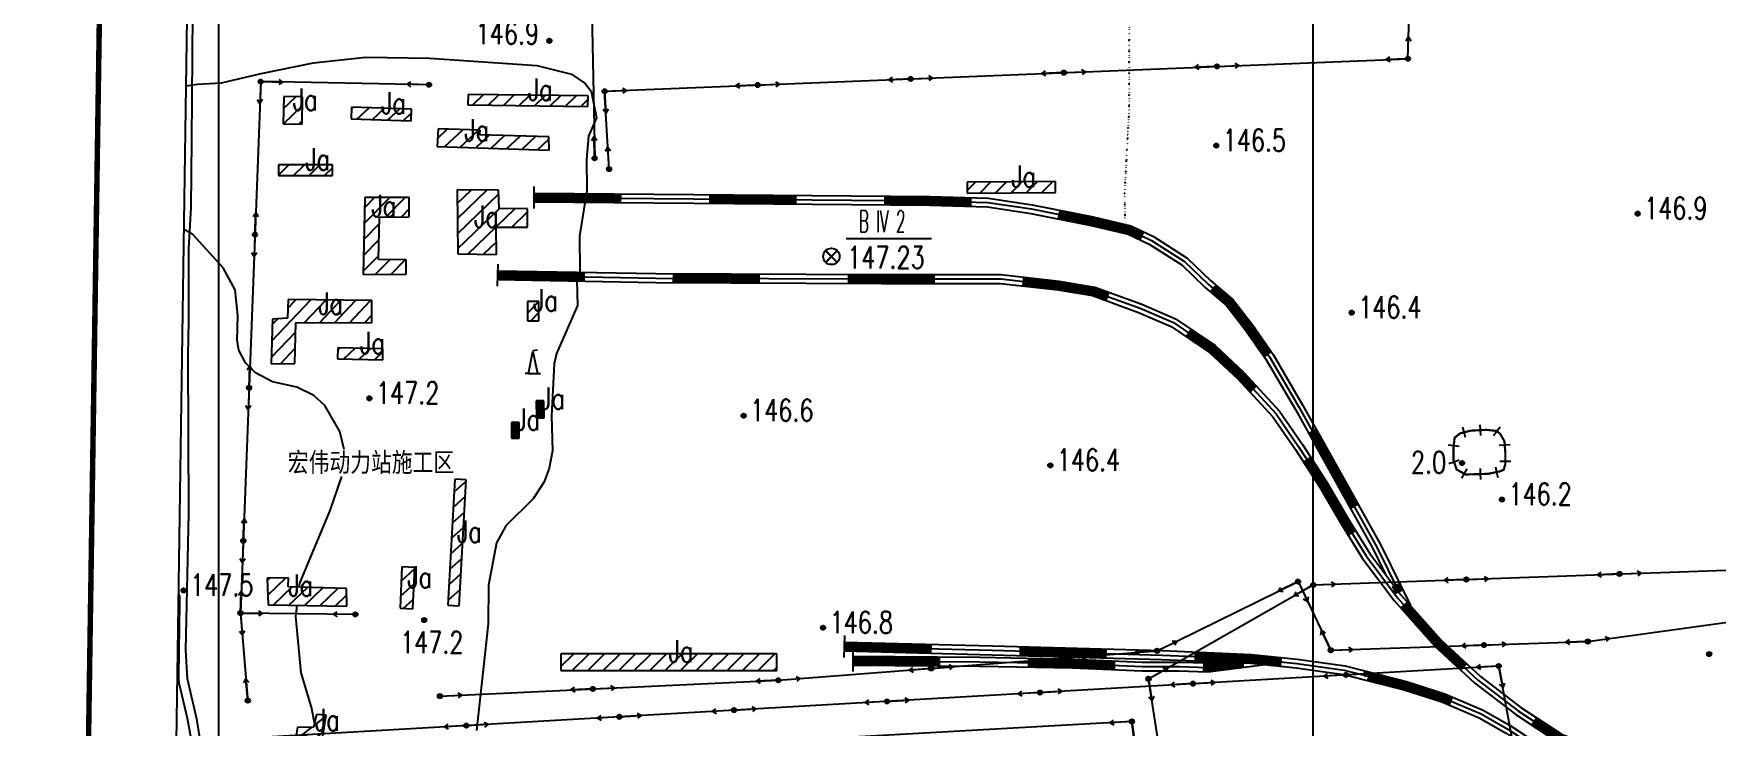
# Model space of a CAD drawing. Extents: x 408766 to 414302, y 5156573 to 5161925.
# Drawn here: x 408831 to 410368, y 5160082 to 5160715 of the extents above; entities that cross this region are included whole.
import ezdxf

# ---------------------------------------------------------------- set-up
doc = ezdxf.new("R2010")
doc.units = 0
doc.header["$LTSCALE"] = 1000
for name, pattern in [('0001', [0.5, 0.5, 0]), ('0004', [0.5, 0.5, 0]), ('4110', [0.5, 0.5, 0]), ('5130', [1, 1, 0]), ('5400', [1, 1, 0]), ('6331', [1, 1, 0]), ('8111', [1, 1, 0]), ('9100', [0.001, 0, -0.001])]:
    doc.linetypes.add(name, pattern=pattern)
doc.layers.get('0').update_dxf_attribs({"linetype": 'CONTINUOUS'})
for name, color, linetype in [('0001', 1, 'CONTINUOUS'), ('0001ADD', 1, 'CONTINUOUS'), ('0002', 2, 'CONTINUOUS'), ('0002ADD', 2, 'CONTINUOUS'), ('0003ADD', 3, 'CONTINUOUS'), ('0003BAK', 3, 'CONTINUOUS'), ('0005', 5, 'CONTINUOUS'), ('0005ADD', 5, 'CONTINUOUS'), ('0006', 6, 'CONTINUOUS'), ('0007', 7, 'CONTINUOUS'), ('0011ADD', 11, 'CONTINUOUS'), ('0011BAK', 11, 'CONTINUOUS'), ('0012', 12, 'CONTINUOUS'), ('0013', 13, 'CONTINUOUS'), ('0014', 151, 'CONTINUOUS'), ('0015', 15, 'CONTINUOUS'), ('0017', 85, 'CONTINUOUS')]:
    doc.layers.add(name, color=color, linetype=linetype)
doc.styles.add('SIMPLEX', font='simplex.shx', dxfattribs={"width": 0.75, "height": 20})
doc.styles.add('XDX', font='simplex.shx', dxfattribs={"height": 20, "bigfont": 'xdx.shx'})
pattern_1 = [(45, (0, 0), (-7.071067812, 7.071067812), [])]

# ---------------------------------------------------------------- blocks, each defined once
blk = doc.blocks.new('8140')
for radius in [0.0002, 0.000141, 0.0000832, 0.0000301]:
    blk.add_circle((0, 0), radius)
at = {"flags": 1}
blk.add_attdef('8140', (0, 0), '', height=0.0000001, dxfattribs=at)
blk = doc.blocks.new('1740')
for p, q in [((0.00052, 0.00054), (-0.00054, -0.00052)), ((-0.00054, 0.00052), (0.00052, -0.00054)), ((0.00053, 0.00053), (-0.00053, -0.00053)), ((-0.00053, 0.00053), (0.00053, -0.00053)), ((0.00053, 0.00053), (-0.00053, -0.00053)), ((-0.00052, 0.00054), (0.00054, -0.00052)), ((0.00054, 0.00052), (-0.00052, -0.00054))]:
    blk.add_line(p, q)
blk.add_circle((0, 0), 0.00075)
at = {"color": 0, "flags": 1}
blk.add_attdef('1740', (0, 0), '', height=0.00000001, dxfattribs=at)
blk = doc.blocks.new('5130')
blk.add_hatch(color=256).paths.add_polyline_path([(0.0002, 0, 1), (-0.0002, 0, 1)])
for points in [[(0, 0), (0.002, 0)], [(0.00164, 0.00023), (0.002, 0), (0.00166, -0.00023)]]:
    blk.add_lwpolyline(points)
blk.add_circle((0, 0), 0.0002)
at = {"flags": 1}
blk.add_attdef('5130', (0, 0), '', height=0.000001, dxfattribs=at)
blk = doc.blocks.new('5131')
for points in [[(-0.00164, -0.00023), (-0.002, 0), (-0.00166, 0.00023)], [(0, 0), (-0.002, 0)]]:
    blk.add_lwpolyline(points)
at = {"flags": 1}
blk.add_attdef('5131', (0, 0), '', height=0.0000000001, dxfattribs=at)
blk = doc.blocks.new('3282')
for points in [[(-0.0004, 0), (0, 0.002), (0.0004, 0)], [(0, 0.0021), (0.0004, 0.00217)], [(-0.0004, 0), (-0.0007, 0)], [(-0.0004, 0), (0.0004, 0)], [(0.0004, 0), (0.0007, 0)]]:
    blk.add_lwpolyline(points)
at = {"flags": 1}
blk.add_attdef('3282', (0, 0), '', height=0.000001, dxfattribs=at)
blk = doc.blocks.new('4164')
blk.add_lwpolyline([(-0.0005, 0), (0.0005, 0)])
at = {"flags": 1}
blk.add_attdef('4164', (0, 0), '', height=0.000000003, dxfattribs=at)
blk = doc.blocks.new('9100')
blk.add_hatch(color=256).paths.add_polyline_path([(0.0001, 0, 1), (-0.0001, 0, 1)])

msp = doc.modelspace()

# ---------------------------------------------------------------- hatches: boundary and pattern name
at = {"layer": '0001ADD', "linetype": '0001'}
h = msp.add_hatch(dxfattribs=at)
h.set_pattern_fill('U', color=256, scale=10, angle=44.1585, style=0, pattern_type=0)
h.set_pattern_definition([(44.15847175, (0, 0), (-6.966452996, 7.174157278), [])])
h.paths.add_polyline_path([(409058.8, 5160632.6), (409076.1, 5160632.3), (409076.4, 5160657.3), (409059.2, 5160657.6)])
h = msp.add_hatch(dxfattribs=at)
h.set_pattern_fill('U', color=256, scale=10, angle=44.3287, style=0, pattern_type=0)
h.set_pattern_definition([(44.32874821, (0, 0), (-6.98774297, 7.15342213), [])])
h.paths.add_polyline_path([(409227.6, 5160650), (409337.1, 5160648.7), (409337.3, 5160658.3), (409227.7, 5160659.6)])
h = msp.add_hatch(dxfattribs=at)
h.set_pattern_fill('U', color=256, scale=10, angle=43.1546, style=0, pattern_type=0)
h.set_pattern_definition([(43.15461388, (0, 0), (-6.83969448, 7.29510654), [])])
h.paths.add_polyline_path([(409120.7, 5160637.3), (409175.6, 5160635.6), (409176, 5160646.2), (409121, 5160648)])
h = msp.add_hatch(dxfattribs=at)
h.set_pattern_fill('U', color=256, scale=10, angle=43.0984, style=0, pattern_type=0)
h.set_pattern_definition([(43.09841408, (0, 0), (-6.832535629, 7.30181189), [])])
h.paths.add_polyline_path([(409199.3, 5160612.1), (409301.8, 5160608.7), (409301.5, 5160620.7), (409238.5, 5160622.6), (409238.8, 5160626.9), (409200.2, 5160628)])
h = msp.add_hatch(dxfattribs=at)
h.set_pattern_fill('U', color=256, scale=10, angle=45, style=0, pattern_type=0)
h.set_pattern_definition(pattern_1)
h.paths.add_polyline_path([(409054.5, 5160585.4), (409103.7, 5160585.4), (409103.7, 5160595.3), (409054.5, 5160595.3)])
h = msp.add_hatch(dxfattribs=at)
h.set_pattern_fill('U', color=256, scale=10, angle=45.4891, style=0, pattern_type=0)
h.set_pattern_definition([(45.48910317, (0, 0), (-7.131171335, 7.010449015), [])])
h.paths.add_polyline_path([(409683.8, 5160569.4), (409764.6, 5160570.1), (409764.5, 5160580.1), (409683.7, 5160579.4)])
h = msp.add_hatch(dxfattribs=at)
h.set_pattern_fill('U', color=256, scale=10, angle=45.4436, style=0, pattern_type=0)
h.set_pattern_definition([(45.4436174, (0, 0), (-7.125603658, 7.016108074), [])])
h.paths.add_polyline_path([(409131.9, 5160495.1), (409171, 5160495.4), (409171, 5160508.4), (409145.8, 5160508.7), (409146.7, 5160547.4), (409174, 5160547.7), (409174, 5160565.5), (409133.4, 5160565.5)])
h = msp.add_hatch(dxfattribs=at)
h.set_pattern_fill('U', color=256, scale=10, angle=44.0218, style=0, pattern_type=0)
h.set_pattern_definition([(44.02184853, (0, 0), (-6.949326249, 7.190748549), [])])
h.paths.add_polyline_path([(409218.4, 5160513.9), (409253.8, 5160513.3), (409253.5, 5160538.4), (409281.9, 5160538.4), (409281.9, 5160555), (409256.2, 5160555.3), (409255.6, 5160572.2), (409217.7, 5160572.5)])
h = msp.add_hatch(dxfattribs=at)
h.set_pattern_fill('U', color=256, scale=10, angle=46.467, style=0, pattern_type=0)
h.set_pattern_definition([(46.46704152, (0, 0), (-7.249782861, 6.887717217), [])])
h.paths.add_polyline_path([(409047.8, 5160413.2), (409069.3, 5160413.8), (409070.4, 5160451), (409139.7, 5160450.7), (409139.7, 5160471.1), (409063.2, 5160472), (409062.7, 5160455.2), (409048.9, 5160454.3)])
h = msp.add_hatch(dxfattribs=at)
h.set_pattern_fill('U', color=256, scale=10, angle=43.8996, style=0, pattern_type=0)
h.set_pattern_definition([(43.89961924, (0, 0), (-6.933970399, 7.205557196), [])])
h.paths.add_polyline_path([(409108.4, 5160417.9), (409149.7, 5160417.1), (409149.9, 5160427.1), (409108.6, 5160427.9)])
for points in [[(409297.2, 5160364.1), (409297, 5160379.6), (409290, 5160379.5), (409290.2, 5160364)], [(409274.4, 5160345.4), (409274.4, 5160359.7), (409267.4, 5160359.7), (409267.4, 5160345.4)]]:
    msp.add_hatch(color=256, dxfattribs=at).paths.add_polyline_path(points)
h = msp.add_hatch(dxfattribs=at)
h.set_pattern_fill('U', color=256, scale=10, angle=41.9096, style=0, pattern_type=0)
h.set_pattern_definition([(41.9096395, (0, 0), (-6.679577697, 7.44199179), [])])
h.paths.add_polyline_path([(409209.3, 5160192.7), (409219.6, 5160192.1), (409225.9, 5160307.3), (409215.5, 5160307.9)])
h = msp.add_hatch(dxfattribs=at)
h.set_pattern_fill('U', color=256, scale=10, angle=42.2769, style=0, pattern_type=0)
h.set_pattern_definition([(42.2769479, (0, 0), (-6.727148795, 7.399018116), [])])
h.paths.add_polyline_path([(409165.5, 5160189.9), (409177.2, 5160189.3), (409179, 5160227.2), (409167.3, 5160227.8)])
h = msp.add_hatch(dxfattribs=at)
h.set_pattern_fill('U', color=256, scale=10, angle=43.8178, style=0, pattern_type=0)
h.set_pattern_definition([(43.81779484, (0, 0), (-6.923673038, 7.215452284), [])])
h.paths.add_polyline_path([(409044.9, 5160193.2), (409116.8, 5160191.7), (409116.5, 5160208), (409063.3, 5160209.5), (409063.6, 5160217.8), (409044, 5160217.5)])
h = msp.add_hatch(dxfattribs=at)
h.set_pattern_fill('U', color=256, scale=10, angle=45, style=0, pattern_type=0)
h.set_pattern_definition(pattern_1)
h.paths.add_polyline_path([(409312.5, 5160133), (409509.7, 5160133), (409509.7, 5160148.4), (409312.5, 5160148.4)])
h = msp.add_hatch(dxfattribs=at)
h.set_pattern_fill('U', color=256, scale=10, angle=38.3663, style=0, pattern_type=0)
h.set_pattern_definition([(38.36634465, (0, 0), (-6.206873343, 7.840581822), [])])
h.paths.add_polyline_path([(409070.7, 5160073.9), (409094.7, 5160071.1), (409098, 5160092.1), (409089, 5160092.6), (409086.3, 5160080.8), (409071.7, 5160081.1)])

# ---------------------------------------------------------------- linework, layer by layer
at = {"layer": '0001', "linetype": '0001'}
for points in [[(409058.8, 5160632.6), (409076.1, 5160632.3), (409076.4, 5160657.3), (409059.2, 5160657.6)], [(409227.6, 5160650), (409337.1, 5160648.7), (409337.3, 5160658.3), (409227.7, 5160659.6)], [(409120.7, 5160637.3), (409175.6, 5160635.6), (409176, 5160646.2), (409121, 5160648)], [(409199.3, 5160612.1), (409301.8, 5160608.7), (409301.5, 5160620.7), (409238.5, 5160622.6), (409238.8, 5160626.9), (409200.2, 5160628)], [(409054.5, 5160585.4), (409103.7, 5160585.4), (409103.7, 5160595.3), (409054.5, 5160595.3)], [(409683.8, 5160569.4), (409764.6, 5160570.1), (409764.5, 5160580.1), (409683.7, 5160579.4)], [(409131.9, 5160495.1), (409171, 5160495.4), (409171, 5160508.4), (409145.8, 5160508.7), (409146.7, 5160547.4), (409174, 5160547.7), (409174, 5160565.5), (409133.4, 5160565.5)], [(409218.4, 5160513.9), (409253.8, 5160513.3), (409253.5, 5160538.4), (409281.9, 5160538.4), (409281.9, 5160555), (409256.2, 5160555.3), (409255.6, 5160572.2), (409217.7, 5160572.5)], [(409047.8, 5160413.2), (409069.3, 5160413.8), (409070.4, 5160451), (409139.7, 5160450.7), (409139.7, 5160471.1), (409063.2, 5160472), (409062.7, 5160455.2), (409048.9, 5160454.3)], [(409281.9, 5160452.8), (409292.5, 5160452.8), (409292.5, 5160470.3), (409281.9, 5160470.3)], [(409108.4, 5160417.9), (409149.7, 5160417.1), (409149.9, 5160427.1), (409108.6, 5160427.9)], [(409297.2, 5160364.1), (409297, 5160379.6), (409290, 5160379.5), (409290.2, 5160364)], [(409274.4, 5160345.4), (409274.4, 5160359.7), (409267.4, 5160359.7), (409267.4, 5160345.4)], [(409209.3, 5160192.7), (409219.6, 5160192.1), (409225.9, 5160307.3), (409215.5, 5160307.9)], [(409165.5, 5160189.9), (409177.2, 5160189.3), (409179, 5160227.2), (409167.3, 5160227.8)], [(409044.9, 5160193.2), (409116.8, 5160191.7), (409116.5, 5160208), (409063.3, 5160209.5), (409063.6, 5160217.8), (409044, 5160217.5)], [(409312.5, 5160133), (409509.7, 5160133), (409509.7, 5160148.4), (409312.5, 5160148.4)], [(409070.7, 5160073.9), (409094.7, 5160071.1), (409098, 5160092.1), (409089.1, 5160092.9), (409086.3, 5160080.8), (409071.7, 5160081.1)]]:
    msp.add_lwpolyline(points, close=True, dxfattribs=at)
at = {"layer": '0001ADD', "linetype": '0001'}
for p, q in [((409281.9, 5160459.6), (409292.5, 5160470.3)), ((409285, 5160452.8), (409292.5, 5160460.3))]:
    msp.add_line(p, q, dxfattribs=at)
at = {"layer": '0002', "linetype": '5130'}
for points in [[(409256.4, 5160853.3), (409257.8, 5160779.5), (409340, 5160773.9), (409343.5, 5160600.4)], [(409356.6, 5160591.4), (409352.5, 5160662.5), (410086.6, 5160692.2), (410090.3, 5160805.8), (410218.1, 5160844.4)], [(409192, 5160668.5), (409038.2, 5160671.3), (409019.7, 5160185.5), (409026.5, 5160104.5)], [(409201.9, 5160109.6), (409511.3, 5160124.1), (409857.4, 5160151), (409986.2, 5160214.3), (410016.1, 5160151.6), (410251, 5160159.5), (410794, 5160234.3)], [(409863.6, 5160035.4), (409849.5, 5160125.4), (410000.1, 5160211.2), (410476.8, 5160228.4)], [(410895.3, 5160200.1), (410907.1, 5160015.6), (410821.3, 5160050.7), (410230.8, 5159996.1), (410196.3, 5159992.7), (410169.6, 5160137.1), (409365.9, 5160090.7), (409011.5, 5160070.4), (409056.1, 5159484.1), (409064.9, 5159366.5)], [(409124.7, 5160184.3), (409019.7, 5160185.5)], [(409841.2, 5160032.6), (409834.3, 5160086.4), (409476.7, 5160066.3)]]:
    msp.add_lwpolyline(points, dxfattribs=at)
at = {"layer": '0003ADD', "linetype": '4110'}
for points in [[(409287.9, 5160565.3, 8, 8, 0), (409367.9, 5160564.7, 0, 0, 0)], [(409447.9, 5160564, 8, 8, 0), (409470.7, 5160563.8, 8, 8, 0), (409527.9, 5160563.3, 0, 0, 0)], [(409607.9, 5160562.7, 8, 8, 0), (409649.7, 5160562.3, 8, 8, 0), (409687.9, 5160561.2, 0, 0, 0)], [(409767, 5160550, 8, 8, 0), (409798.1, 5160543.8, 8, 8, 0), (409832.1, 5160535.7, 8, 8, 0), (409844.1, 5160529.9, 0, 0, 0)], [(409254.5, 5160494.4, 8, 8, 0), (409334.5, 5160492.9, 0, 0, 0)], [(409414.5, 5160491.7, 8, 8, 0), (409494.5, 5160491.4, 0, 0, 0)], [(409574.5, 5160491.1, 8, 8, 0), (409605.5, 5160490.9, 8, 8, 0), (409654.5, 5160490.9, 0, 0, 0)], [(409734.3, 5160488.6, 8, 8, 0), (409767.4, 5160484.8, 8, 8, 0), (409799.4, 5160479.6, 8, 8, 0), (409812.8, 5160474.7, 0, 0, 0)], [(409908, 5160482.7, 8, 8, 0), (409923.9, 5160469.2, 8, 8, 0), (409941.6, 5160446.3, 8, 8, 0), (409958.9, 5160421.5, 0, 0, 0)], [(409885.5, 5160442, 8, 8, 0), (409907.8, 5160426.8, 8, 8, 0), (409933.8, 5160402.6, 8, 8, 0), (409945.6, 5160389.8, 0, 0, 0)], [(409999, 5160352.3, 8, 8, 0), (410034.5, 5160288.5, 8, 8, 0), (410037.9, 5160282.4, 0, 0, 0)], [(409994.1, 5160326.4, 8, 8, 0), (410009.5, 5160302.6, 8, 8, 0), (410028.6, 5160269.7, 8, 8, 0), (410035.8, 5160258.1, 0, 0, 0)], [(410075.1, 5160211.6, 8, 8, 0), (410078.6, 5160204.3, 0, 0, 0)], [(410082.6, 5160193.4, 8, 8, 0), (410113.8, 5160158.4, 8, 8, 0), (410138.1, 5160135.9, 0, 0, 0)], [(409571.5, 5160155, 8, 8, 0), (409651.5, 5160152.9, 0, 0, 0)], [(409731.5, 5160150.8, 8, 8, 0), (409811.4, 5160148.6, 0, 0, 0)], [(409891.4, 5160145.9, 8, 8, 0), (409943.4, 5160143.7, 8, 8, 0), (409971.2, 5160140.8, 0, 0, 0)], [(409579.2, 5160142, 8, 8, 0), (409659.2, 5160141.4, 0, 0, 0)], [(409739.2, 5160140.2, 8, 8, 0), (409780.3, 5160139.4, 8, 8, 0), (409819.2, 5160137.8, 0, 0, 0)], [(409899.2, 5160136.1, 8, 8, 0), (409903.4, 5160135.9, 8, 8, 0), (409936.5, 5160140, 0, 0, 0)], [(410050, 5160127.9, 8, 8, 0), (410084.2, 5160119.3, 8, 8, 0), (410118.9, 5160108, 8, 8, 0), (410126.5, 5160104.8, 0, 0, 0)], [(410201.3, 5160087, 8, 8, 0), (410225.6, 5160070.9, 8, 8, 0), (410258.6, 5160058.8, 8, 8, 0), (410273.6, 5160054.2, 0, 0, 0)]]:
    msp.add_lwpolyline(points, format="xyseb", dxfattribs=at)
for points in [[(409288, 5160569.3), (409470.7, 5160567.8), (409649.8, 5160566.3), (409703, 5160564.8), (409743.3, 5160558.8), (409799, 5160547.7), (409833.5, 5160539.5), (409854.1, 5160529.6), (409884.9, 5160510), (409906.6, 5160489.1), (409926.8, 5160471.9), (409944.9, 5160448.6), (409963.5, 5160421.8), (409990.6, 5160375.4), (410038, 5160290.4), (410061.9, 5160247.7), (410088.8, 5160192.5)], [(409287.9, 5160561.3), (409470.6, 5160559.8), (409649.6, 5160558.3), (409702.3, 5160556.8), (409741.9, 5160550.9), (409797.2, 5160539.9), (409830.8, 5160531.9), (409850.2, 5160522.6), (409880, 5160503.7), (409901.2, 5160483.2), (409921, 5160466.4), (409938.4, 5160443.9), (409956.7, 5160417.5), (409983.7, 5160371.5), (410031, 5160286.5), (410054.8, 5160244), (410065.9, 5160221.3)], [(409254.4, 5160490.4), (409399.2, 5160487.8), (409605.5, 5160486.9), (409714.2, 5160486.9), (409766.8, 5160480.9), (409798.4, 5160475.8), (409840.4, 5160460.3), (409870.3, 5160447.6), (409905.3, 5160423.7), (409930.9, 5160399.8), (409963.1, 5160365), (409983.7, 5160335), (410006.1, 5160300.5), (410025.2, 5160267.7), (410045.2, 5160235.4), (410074, 5160197.1), (410111, 5160155.6), (410147.7, 5160121.5), (410185.2, 5160092.8), (410223.8, 5160067.3), (410257.3, 5160055), (410319.1, 5160036.2)], [(409254.6, 5160498.4), (409399.3, 5160495.8), (409605.6, 5160494.9), (409714.7, 5160494.9), (409767.9, 5160488.8), (409800.4, 5160483.5), (409843.4, 5160467.8), (409874.2, 5160454.6), (409910.3, 5160430), (409936.6, 5160405.4), (409969.3, 5160370), (409990.3, 5160339.5), (410012.9, 5160304.7), (410032, 5160271.8), (410051.8, 5160239.9), (410080.2, 5160202.1), (410116.7, 5160161.2), (410152.8, 5160127.7), (410189.8, 5160099.3), (410227.5, 5160074.5), (410259.9, 5160062.6), (410331.1, 5160040.9)], [(409571.4, 5160151), (409706.6, 5160147.5), (409861.8, 5160143.2), (409943.1, 5160139.7), (409984.5, 5160135.4), (410027.6, 5160129.4), (410083.1, 5160115.4), (410117.5, 5160104.3), (410151.8, 5160089.7), (410175.7, 5160076.1), (410196.7, 5160062.1), (410217.2, 5160052.3), (410243.2, 5160046.1), (410291.8, 5160044.5)], [(409571.6, 5160159), (409706.9, 5160155.5), (409862, 5160151.2), (409943.7, 5160147.7), (409985.5, 5160143.3), (410029.1, 5160137.2), (410085.3, 5160123.1), (410120.3, 5160111.8), (410155.4, 5160096.9), (410179.9, 5160082.9), (410200.6, 5160069.1), (410219.9, 5160059.9), (410244.3, 5160054), (410277.3, 5160053)], [(409579.2, 5160138), (409695.3, 5160137.1), (409780.2, 5160135.4), (409843.5, 5160132.8), (409877.3, 5160132.8), (409903.6, 5160131.9), (409956, 5160138.4)], [(409579.3, 5160146), (409695.4, 5160145.1), (409780.5, 5160143.4), (409843.7, 5160140.8), (409877.5, 5160140.8), (409903.2, 5160139.9), (409936, 5160144)]]:
    msp.add_lwpolyline(points, dxfattribs=at)
at = {"layer": '0003BAK', "linetype": '4110'}
for points in [[(409287.9, 5160565.3), (409470.7, 5160563.8), (409649.7, 5160562.3), (409702.7, 5160560.8), (409742.6, 5160554.9), (409798.1, 5160543.8), (409832.1, 5160535.7), (409852.1, 5160526.1), (409882.4, 5160506.8), (409903.9, 5160486.2), (409923.9, 5160469.2), (409941.6, 5160446.3), (409960.1, 5160419.7), (409987.2, 5160373.5), (410034.5, 5160288.5), (410058.3, 5160245.8), (410078.6, 5160204.3)], [(409254.5, 5160494.4), (409399.3, 5160491.8), (409605.5, 5160490.9), (409714.5, 5160490.9), (409767.4, 5160484.8), (409799.4, 5160479.6), (409841.9, 5160464.1), (409872.2, 5160451.1), (409907.8, 5160426.8), (409933.8, 5160402.6), (409966.2, 5160367.5), (409987, 5160337.2), (410009.5, 5160302.6), (410028.6, 5160269.7), (410048.5, 5160237.7), (410077.1, 5160199.6), (410113.8, 5160158.4), (410150.2, 5160124.6), (410187.5, 5160096), (410225.6, 5160070.9), (410258.6, 5160058.8), (410320.2, 5160040.1)], [(409571.5, 5160155), (409706.7, 5160151.5), (409861.9, 5160147.2), (409943.4, 5160143.7), (409985, 5160139.4), (410028.3, 5160133.3), (410084.2, 5160119.3), (410118.9, 5160108), (410153.6, 5160093.3), (410177.8, 5160079.5), (410198.6, 5160065.6), (410218.6, 5160056.1), (410243.7, 5160050), (410277.1, 5160049)], [(409579.2, 5160142), (409695.4, 5160141.1), (409780.3, 5160139.4), (409843.6, 5160136.8), (409877.4, 5160136.8), (409903.4, 5160135.9), (409936.5, 5160140)]]:
    msp.add_lwpolyline(points, dxfattribs=at)
at = {"layer": '0005', "linetype": '6331', "const_width": 2}
msp.add_lwpolyline([(410129.3, 5160345.9), (410128.2, 5160336.2), (410128.2, 5160325.4), (410131.1, 5160316.7), (410139.5, 5160312.2), (410159.8, 5160312.8), (410170.1, 5160314.9), (410174.1, 5160316.5), (410175.6, 5160321.7), (410175.6, 5160332), (410174.8, 5160342.5), (410170.9, 5160349.4), (410167.5, 5160352), (410158.5, 5160353), (410144.3, 5160352.3), (410134.5, 5160349.9), (410129.3, 5160345.9)], dxfattribs=at)
at = {"layer": '0005ADD', "linetype": '6331'}
for points in [[(410139.3, 5160345.9), (410138.1, 5160350.8), (410136.9, 5160355.6)], [(410153.2, 5160347.7), (410152.9, 5160352.7), (410152.7, 5160357.7)], [(410164.7, 5160347.8), (410167.8, 5160351.8), (410170.8, 5160355.7)], [(410133.4, 5160337.9), (410128.4, 5160338.5), (410123.5, 5160339)], [(410170.1, 5160339), (410175.1, 5160339.4), (410180.1, 5160339.7)], [(410133.5, 5160325.2), (410128.8, 5160323.6), (410124.1, 5160322)], [(410152.6, 5160317.6), (410152.7, 5160312.6), (410152.9, 5160307.6)], [(410166.6, 5160319.3), (410167.6, 5160314.4), (410168.6, 5160309.5)], [(410170.6, 5160324.4), (410175.6, 5160324.4), (410180.6, 5160324.4)], [(410140.3, 5160317.5), (410137.9, 5160313.1), (410135.6, 5160308.7)]]:
    msp.add_lwpolyline(points, dxfattribs=at)
at = {"layer": '0006', "linetype": '0004'}
for points in [[(408972.5, 5160518.8), (408974.6, 5160556.1), (408975.3, 5160617.7), (408976.3, 5160733.9), (408976, 5160768.8)], [(409034.1, 5159638.8), (409029.5, 5159647.1), (409027.9, 5159668.7), (409023.4, 5159740.3), (409016.8, 5159800.1), (409010.2, 5159859.2), (409005.2, 5159900.5), (408999.6, 5159947), (408993.5, 5159997.9), (408986.3, 5160049.7), (408979.7, 5160088.4), (408971.4, 5160125.5), (408969.7, 5160151.5), (408972.5, 5160276.4), (408971.9, 5160421.1), (408972.4, 5160452.7), (408972.5, 5160518.8)], [(408963.8, 5160120.5), (408963.3, 5160127.1), (408963.8, 5160151.3), (408964.3, 5160194.1), (408964.3, 5160201.5), (408962.8, 5160201.5)], [(408963.8, 5160120.5), (408971, 5160089.4), (408977.4, 5160054.6), (408984.8, 5159999.7), (408992.1, 5159935.6), (408999.4, 5159864.5), (409009.5, 5159790.4), (409015, 5159721.7), (409018.6, 5159658.5), (409025, 5159566.3), (409031.5, 5159471.1), (409034.2, 5159411.9), (409035.1, 5159358.8), (409034.2, 5159323.1), (409032.3, 5159309.3), (409026.8, 5159306.6), (408991.1, 5159308.4), (408949.4, 5159309.3)]]:
    msp.add_lwpolyline(points, dxfattribs=at)
at = {"layer": '0007', "linetype": '8111'}
for points in [[(408969.8, 5160667.6), (408980.4, 5160669.1), (409002.4, 5160670.3), (409038.6, 5160678.6), (409086.5, 5160688.6), (409134.2, 5160693.7), (409192.5, 5160692.7), (409290.6, 5160686.1), (409322.1, 5160678.2), (409334.6, 5160669.6), (409340.1, 5160662.5), (409345.1, 5160638.2), (409337.6, 5160621.3), (409335.8, 5160600.4), (409336.3, 5160571.8), (409329.4, 5160530.1), (409329.8, 5160498.3), (409327, 5160489.5), (409327.6, 5160466.6), (409308.6, 5160422.7), (409306.4, 5160413.2), (409303.8, 5160365.7), (409304.8, 5160333.9), (409301.9, 5160318.1), (409297.1, 5160305.6), (409287.1, 5160290), (409262.3, 5160265.3), (409253.6, 5160249.6), (409246.2, 5160211.1), (409245.9, 5160175.6), (409235.5, 5160078.1)], [(409114.5, 5160335.1), (409110.6, 5160351.4), (409096.7, 5160375.3), (409086.8, 5160384.5), (409071.2, 5160391.9), (409049.1, 5160397), (409033.5, 5160405), (409024.2, 5160414.2), (409018.2, 5160425.8), (409016.6, 5160434.7), (409017.2, 5160457.5), (409014.7, 5160481.1), (409003.8, 5160501.1), (408976.2, 5160531.7), (408969.9, 5160535.1), (408967.9, 5160537)], [(409073.4, 5160209.2), (409073.8, 5160212.8), (409101.6, 5160279.3), (409112.2, 5160310.5)], [(409087.4, 5160085.4), (409084.5, 5160099.4), (409075.3, 5160130.8), (409070.4, 5160182.4), (409071.5, 5160192.6)]]:
    msp.add_lwpolyline(points, dxfattribs=at)
at = {"layer": '0011BAK', "linetype": '9100'}
msp.add_lwpolyline([(409831.7, 5160759.5), (409831.7, 5160709.7), (409831.7, 5160645.4), (409827.6, 5160568.7), (409828.1, 5160540.7)], dxfattribs=at)
at = {"layer": '0012'}
for p, q in [((408985.3, 5161695.1), (408913.2, 5156903.4)), ((410000, 5156887.4), (410000, 5161680.2)), ((409000, 5159531.1), (409000, 5161203.6))]:
    msp.add_line(p, q, dxfattribs=at)
at = {"layer": '0012', "const_width": 5}
msp.add_lwpolyline([(408833.2, 5156904.5), (408905.3, 5161696.2), (413855.5, 5161623.7), (413787.2, 5156832), (408833.2, 5156904.5)], dxfattribs=at)
at = {"layer": '0013', "elevation": 147.2}
msp.add_lwpolyline([(409573.2, 5160527.8), (409651.2, 5160527.8)], dxfattribs=at)

# ---------------------------------------------------------------- block references
at = {"layer": '0002ADD', "linetype": '5130', "xscale": 10000, "yscale": 10000, "zscale": 10000}
for name, p, rotation in [('5130', (410086.6, 5160692.2), 88.16198780513436), ('5131', (409912, 5160685.2), 2.318608895919182), ('5130', (409912, 5160685.2), 2.318608895919182), ('5131', (410086.6, 5160692.2), 2.318608895919182), ('5130', (409038.2, 5160671.3), 267.8238135194837), ('5131', (409038.2, 5160671.3), 178.9337209797961), ('5130', (409492.3, 5160668.2), 2.318608895919182), ('5131', (409632.2, 5160673.8), 2.318608895919182), ('5130', (409632.2, 5160673.8), 2.318608895919182), ('5131', (409772.1, 5160679.5), 2.318608895919182), ('5130', (409772.1, 5160679.5), 2.318608895919182), ('5130', (409192, 5160668.5), 178.9337209797961), ('5131', (409352.5, 5160662.5), 93.33783264409195), ('5130', (409352.5, 5160662.5), 2.318608895919182), ('5131', (409492.3, 5160668.2), 2.318608895919182), ('5130', (409343.3, 5160601.2), 90.9547210166092), ('5130', (409356.6, 5160591.4), 93.33783264409195), ('5131', (409032.9, 5160531.4), 267.8238135194837), ('5130', (409032.9, 5160531.4), 267.8238135194837), ('5131', (409027.6, 5160391.5), 267.8238135194837), ('5130', (409027.6, 5160391.5), 267.8238135194837), ('5131', (409022.3, 5160251.6), 267.8238135194837), ('5130', (409022.3, 5160251.6), 267.8238135194837), ('5131', (409986.2, 5160214.3), 26.1832351199121), ('5131', (410000.1, 5160211.2), 29.67805987664882), ('5130', (409986.2, 5160214.3), 295.4899679495241), ('5130', (410000.1, 5160211.2), 2.064713768859232), ('5131', (410140, 5160216.2), 2.064713768859232), ('5130', (410140, 5160216.2), 2.064713768859232), ('5131', (410279.9, 5160221.3), 2.064713768859232), ('5130', (410279.9, 5160221.3), 2.064713768859232), ('5131', (409019.7, 5160185.5), 267.8238135194837), ('5130', (409019.7, 5160185.5), 274.7541307099604), ('5131', (409019.7, 5160185.5), 179.369652682446), ('5130', (409124.7, 5160184.3), 179.369652682446), ('5131', (410016.1, 5160151.6), 295.4899679495241), ('5130', (410251, 5160159.5), 7.842968722607263), ('5130', (409790.5, 5160145.8), 4.448581916379371), ('5131', (409857.4, 5160151), 4.448581916379371), ('5130', (409857.4, 5160151), 26.1832351199121), ('5130', (410016.1, 5160151.6), 1.918252210602246), ('5131', (410156, 5160156.3), 1.918252210602246), ('5130', (410156, 5160156.3), 1.918252210602246), ('5131', (410251, 5160159.5), 1.918252210602246), ('5131', (409650.9, 5160134.9), 4.448581916379371), ('5130', (409650.9, 5160134.9), 4.448581916379371), ('5131', (409790.5, 5160145.8), 4.448581916379371), ('5130', (409849.5, 5160125.4), 29.67805987664882), ('5130', (410169.6, 5160137.1), 183.3061060478691), ('5131', (410169.6, 5160137.1), 100.4769537825052), ('5130', (409026.4, 5160105.5), 95.23402229084132), ('5131', (409341.7, 5160116.2), 2.666985166160643), ('5130', (409341.7, 5160116.2), 2.666985166160643), ('5131', (409511.3, 5160124.1), 2.666985166160643), ('5130', (409511.3, 5160124.1), 4.448581916379371), ('5131', (409849.5, 5160125.4), 98.89112399784209), ('5130', (409890.1, 5160121), 183.3061060478691), ('5131', (409890.1, 5160121), 183.3061060478691), ('5130', (410029.9, 5160129), 183.3061060478691), ('5131', (410029.9, 5160129), 183.3061060478691), ('5130', (409201.9, 5160109.6), 2.666985166160643), ('5130', (409610.5, 5160104.8), 183.3061060478691), ('5131', (409610.5, 5160104.8), 183.3061060478691), ('5130', (409750.3, 5160112.9), 183.3061060478691), ('5131', (409750.3, 5160112.9), 183.3061060478691), ('5130', (409365.9, 5160090.7), 183.2830708822563), ('5131', (409365.9, 5160090.7), 183.3061060478691), ('5130', (409470.8, 5160096.8), 183.3061060478691), ('5131', (409470.8, 5160096.8), 183.3061060478691), ('5130', (409834.3, 5160086.4), 183.2203411296693), ('5130', (409226.1, 5160082.7), 183.2830708822563), ('5131', (409226.1, 5160082.7), 183.2830708822563), ('5131', (409834.3, 5160086.4), 97.37345125785288)]:
    msp.add_blockref(name, p, dxfattribs=dict(at, rotation=rotation))
at = {"layer": '0011ADD', "linetype": '9100', "xscale": 10000, "yscale": 10000, "zscale": 10000}
for p in [(409831.7, 5160709), (409831.7, 5160699), (409831.7, 5160689), (409831.7, 5160679), (409831.7, 5160669), (409831.7, 5160659), (409831.7, 5160649), (409830.8, 5160629), (409831.4, 5160639), (409829.7, 5160609), (409830.3, 5160619), (409829.2, 5160599.1), (409828.1, 5160579.1), (409828.7, 5160589.1), (409827.6, 5160569.1), (409827.8, 5160559.1), (409828, 5160549.1)]:
    msp.add_blockref('9100', p, dxfattribs=at)
at = {"layer": '0015', "xscale": 10000, "yscale": 10000, "zscale": 10000}
for name, p in [('8140', (409302, 5160708.6, 146.9)), ('8140', (409911.4, 5160612.8, 146.5)), ('8140', (410296.5, 5160550.6, 146.9)), ('1740', (409559.7, 5160511.5, 147.2)), ('8140', (410035.2, 5160460.1, 146.4)), ('8140', (409137.5, 5160381.8, 147.2)), ('8140', (409479.5, 5160365.9, 146.6)), ('8140', (409759.8, 5160320.5, 146.4)), ('8140', (410172.5, 5160289.3, 146.2)), ('8140', (408967.7, 5160206.2, 147.5)), ('8140', (409187.6, 5160179.1, 147.2)), ('8140', (409552.1, 5160172.1, 146.8)), ('8140', (410361.9, 5160148.1, 146.7))]:
    msp.add_blockref(name, p, dxfattribs=at)
at = {"layer": '0015', "linetype": '4110', "xscale": 10000, "yscale": 10000, "zscale": 10000}
for p, rotation in [((409287.9, 5160570.3), 270), ((409287.9, 5160560.3), 270), ((409254.7, 5160499.4), 267.9857858130563), ((409254.3, 5160489.4), 267.9857858130563), ((409571.6, 5160160), 269.1926249358699), ((409571.3, 5160150), 267.4323373115953), ((409579.2, 5160147), 270), ((409579.2, 5160137), 270)]:
    msp.add_blockref('4164', p, dxfattribs=dict(at, rotation=rotation))
at = {"layer": '0015', "linetype": '5400', "xscale": 10000, "yscale": 10000, "zscale": 10000}
msp.add_blockref('3282', (409287, 5160404.5), dxfattribs=at)
at = {"layer": '0015', "linetype": '5130', "xscale": 10000, "yscale": 10000, "zscale": 10000}
msp.add_blockref('8140', (410136.1, 5160322.6), dxfattribs=at)

# ---------------------------------------------------------------- texts
at = {"layer": '0007', "style": 'SIMPLEX', "width": 0.75}
for s, p in [('146.9', (409234.7, 5160705.5, 146.9)), ('146.5', (409917.4, 5160607.8, 146.5)), ('146.9', (410302.5, 5160545.6, 146.9)), ('147.23', (409574.2, 5160500.6, 147.2)), ('146.4', (410041.2, 5160455.1, 146.4)), ('147.2', (409143.5, 5160376.8, 147.2)), ('146.6', (409485.5, 5160360.9, 146.6)), ('146.4', (409765.8, 5160315.5, 146.4)), ('146.2', (410178.5, 5160284.3, 146.2)), ('147.5', (408973.7, 5160201.2, 147.5)), ('146.8', (409558.1, 5160167.1, 146.8)), ('147.2', (409165.6, 5160148.8, 147.2))]:
    msp.add_text(s, height=20, dxfattribs=at).set_placement(p)
at = {"layer": '0013', "linetype": '0001', "style": 'XDX'}
msp.add_text('宏伟动力站施工区', height=20, dxfattribs=at).set_placement((409063, 5160312.7))
at = {"layer": '0014', "style": 'SIMPLEX'}
for s, width, p in [('B IV 2', 0.5, (409584.9, 5160533.6)), ('2.0', 0.75, (410089.4, 5160313.3, 146.2))]:
    msp.add_text(s, height=20, dxfattribs=dict(at, width=width)).set_placement(p)
at = {"layer": '0017', "linetype": '0001', "style": 'SIMPLEX', "width": 0.75}
for p in [(409282.4, 5160654.1), (409067.6, 5160644.9), (409148.3, 5160641.8), (409224.3, 5160617), (409079.1, 5160590.4), (409724.1, 5160574.7), (409139.5, 5160547.7), (409233.2, 5160538.1), (409090.8, 5160458.5), (409287.2, 5160461.5), (409129.1, 5160422.5), (409293.6, 5160371.8), (409270.9, 5160352.6), (409217.6, 5160250), (409172.2, 5160208.5), (409063.6, 5160200.9), (409411.1, 5160140.7), (409087.8, 5160078)]:
    msp.add_text('Ja', height=20, dxfattribs=at).set_placement(p)

doc.saveas('drawing.dxf')
